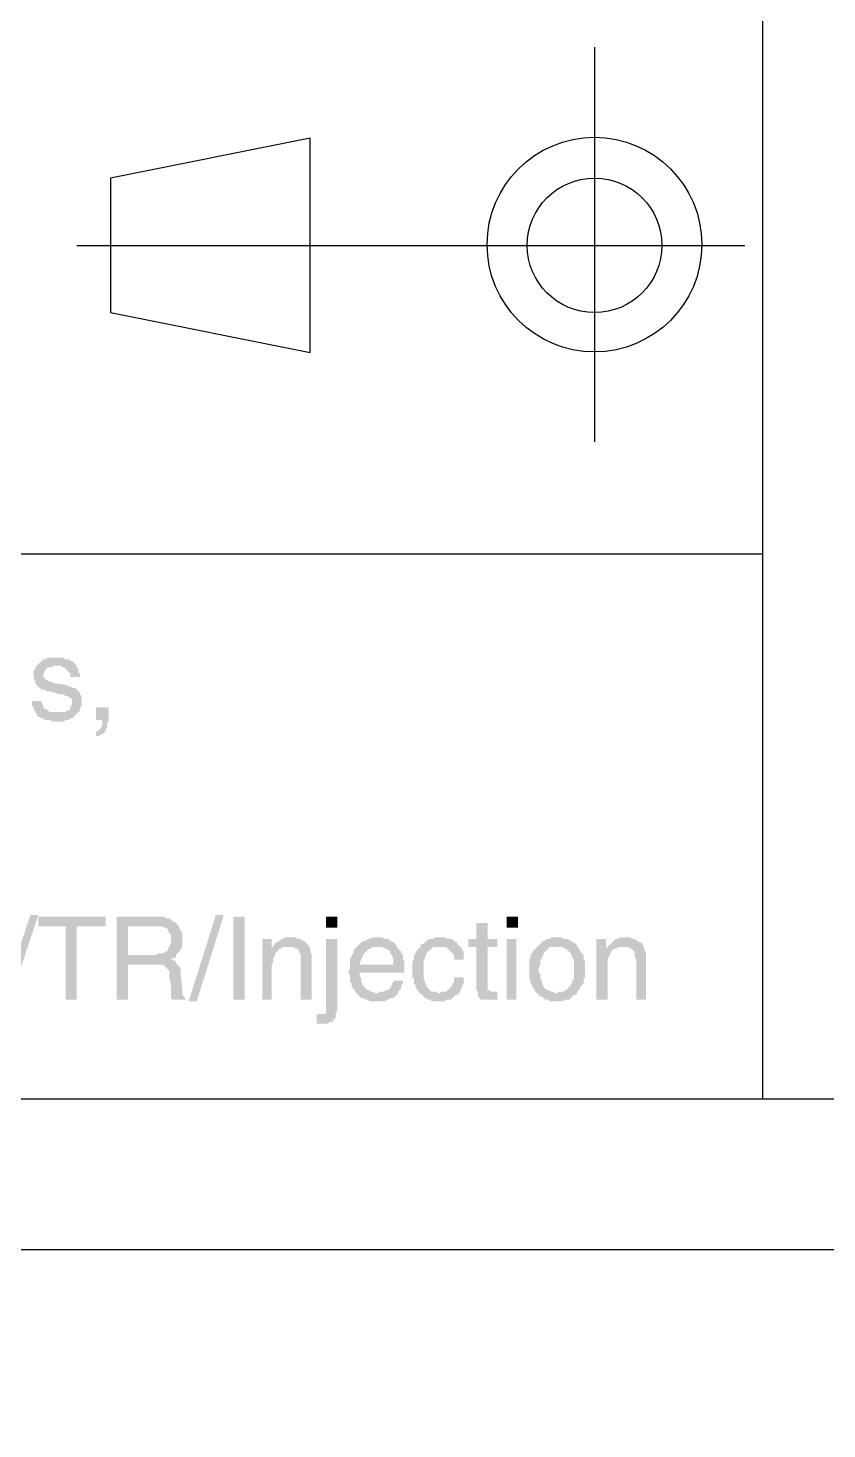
# Model space of a CAD drawing. Header units: millimetres. Extents: x 7018 to 13530, y 4187 to 5692.
# Drawn here: x 11580.92 to 11603.47, y 4946.81 to 4986.37 of the extents above; entities that cross this region are included whole.
import ezdxf

# ---------------------------------------------------------------- set-up
doc = ezdxf.new("R2010")
doc.units = ezdxf.units.MM
doc.layers.add('绘图', color=7, linetype='Continuous')

msp = doc.modelspace()

# ---------------------------------------------------------------- hatches: boundary and pattern name
at = {"transparency": 33554559}
for points in [[(11581.705, 4968.588), (11581.479, 4968.588), (11581.389, 4968.543), (11581.344, 4968.543), (11581.299, 4968.498), (11581.254, 4968.453), (11581.209, 4968.408), (11581.164, 4968.363), (11581.118, 4968.318), (11581.118, 4968.272), (11581.073, 4968.227), (11581.073, 4968.002), (11581.118, 4967.956), (11581.118, 4967.866), (11581.164, 4967.821), (11581.164, 4967.776), (11581.209, 4967.776), (11581.254, 4967.731), (11581.299, 4967.686), (11581.389, 4967.686), (11581.434, 4967.641), (11581.525, 4967.641), (11581.841, 4967.55), (11581.931, 4967.55), (11581.976, 4967.505), (11582.066, 4967.505), (11582.066, 4967.46), (11582.111, 4967.46), (11582.156, 4967.415), (11582.156, 4967.28), (11582.111, 4967.189), (11582.111, 4967.144), (11582.066, 4967.099), (11582.021, 4967.099), (11581.976, 4967.054), (11581.75, 4967.054), (11581.164, 4967.009), (11581.164, 4966.964), (11581.209, 4966.918), (11581.254, 4966.918), (11581.299, 4966.873), (11581.344, 4966.873), (11581.389, 4966.828), (11581.525, 4966.828), (11581.615, 4966.783), (11581.931, 4966.783), (11581.976, 4966.828), (11582.066, 4966.828), (11582.111, 4966.873), (11582.156, 4966.873), (11582.202, 4966.918), (11582.247, 4966.964), (11582.247, 4966.964), (11582.292, 4967.009), (11582.337, 4967.054), (11582.382, 4967.099), (11582.382, 4967.144), (11582.427, 4967.234), (11582.427, 4967.505), (11582.382, 4967.55), (11582.382, 4967.595), (11582.337, 4967.641), (11582.337, 4967.641), (11582.292, 4967.686), (11582.247, 4967.731), (11582.202, 4967.731), (11582.111, 4967.776), (11582.066, 4967.776), (11581.976, 4967.821), (11581.66, 4967.866), (11581.66, 4967.866), (11581.57, 4967.911), (11581.525, 4967.911), (11581.434, 4967.956), (11581.434, 4967.956), (11581.389, 4968.002), (11581.344, 4968.047), (11581.344, 4968.137), (11581.389, 4968.182), (11581.389, 4968.227), (11581.434, 4968.272), (11581.479, 4968.318), (11581.57, 4968.318), (11581.66, 4968.363), (11582.292, 4968.363), (11582.247, 4968.408), (11582.202, 4968.453), (11582.156, 4968.498), (11582.111, 4968.498), (11582.066, 4968.543), (11581.976, 4968.543), (11581.931, 4968.588), (11581.795, 4968.588)], [(11582.292, 4968.363), (11581.705, 4968.363), (11581.841, 4968.363), (11581.886, 4968.318), (11581.931, 4968.318), (11581.976, 4968.272), (11581.976, 4968.272), (11582.021, 4968.227), (11582.066, 4968.182), (11582.111, 4968.137), (11582.111, 4968.047), (11582.382, 4968.047), (11582.382, 4968.137), (11582.337, 4968.182), (11582.337, 4968.272), (11582.292, 4968.318)], [(11581.299, 4967.37), (11581.028, 4967.37), (11581.028, 4967.234), (11581.073, 4967.189), (11581.073, 4967.144), (11581.118, 4967.054), (11581.164, 4967.009), (11581.75, 4967.054), (11581.525, 4967.054), (11581.479, 4967.099), (11581.434, 4967.144), (11581.389, 4967.144), (11581.344, 4967.189), (11581.344, 4967.234), (11581.299, 4967.325)], [(11583.194, 4967.189), (11582.833, 4967.189), (11582.833, 4966.828), (11583.014, 4966.828), (11583.014, 4966.693), (11582.969, 4966.603), (11582.924, 4966.557), (11582.879, 4966.512), (11582.833, 4966.512), (11582.833, 4966.377), (11582.924, 4966.377), (11582.969, 4966.422), (11583.014, 4966.422), (11583.059, 4966.467), (11583.104, 4966.512), (11583.104, 4966.557), (11583.149, 4966.603), (11583.149, 4966.738), (11583.194, 4966.828), (11583.194, 4966.918)], [(11581.209, 4961.322), (11580.396, 4958.885), (11580.171, 4958.885), (11580.983, 4961.322)], [(11583.104, 4961.277), (11581.209, 4961.277), (11581.209, 4961.006), (11581.976, 4961.006), (11581.976, 4958.93), (11582.292, 4958.93), (11582.292, 4961.006), (11583.104, 4961.006), (11583.104, 4961.142)], [(11584.503, 4961.277), (11583.42, 4961.277), (11583.42, 4958.93), (11583.736, 4958.93), (11583.736, 4959.923), (11584.503, 4959.923), (11585.09, 4959.968), (11585.09, 4960.013), (11585, 4960.058), (11584.955, 4960.058), (11584.955, 4960.103), (11585.045, 4960.103), (11585.09, 4960.149), (11585.09, 4960.194), (11583.736, 4960.194), (11583.736, 4961.006), (11585.18, 4961.006), (11585.135, 4961.051), (11585.09, 4961.096), (11585.045, 4961.142), (11585, 4961.142), (11584.955, 4961.187), (11584.909, 4961.232), (11584.819, 4961.232), (11584.729, 4961.277), (11584.594, 4961.277)], [(11586.444, 4961.322), (11585.677, 4958.885), (11585.451, 4958.885), (11586.218, 4961.322)], [(11586.715, 4958.93), (11586.715, 4961.277), (11587.031, 4961.277), (11587.031, 4958.93)], [(11589.648, 4960.961), (11589.648, 4961.277), (11589.332, 4961.277), (11589.332, 4960.961)], [(11594.748, 4960.961), (11594.748, 4961.277), (11594.432, 4961.277), (11594.432, 4960.961)], [(11585.18, 4961.006), (11584.503, 4961.006), (11584.684, 4961.006), (11584.774, 4960.961), (11584.819, 4960.961), (11584.864, 4960.916), (11584.864, 4960.871), (11584.909, 4960.826), (11584.955, 4960.735), (11584.955, 4960.6), (11584.955, 4960.51), (11584.909, 4960.465), (11584.909, 4960.419), (11584.864, 4960.374), (11584.864, 4960.329), (11584.819, 4960.284), (11584.774, 4960.284), (11584.729, 4960.239), (11584.594, 4960.239), (11584.548, 4960.194), (11583.736, 4960.194), (11585.09, 4960.194), (11585.135, 4960.239), (11585.18, 4960.284), (11585.225, 4960.329), (11585.225, 4960.374), (11585.271, 4960.419), (11585.271, 4960.826), (11585.225, 4960.871), (11585.225, 4960.916), (11585.18, 4960.961)], [(11593.891, 4961.096), (11593.575, 4961.096), (11593.575, 4960.645), (11593.349, 4960.645), (11593.349, 4960.419), (11593.575, 4960.419), (11593.575, 4959.201), (11593.62, 4959.156), (11593.62, 4959.02), (11593.665, 4958.975), (11593.665, 4958.975), (11593.71, 4958.93), (11594.162, 4958.93), (11594.162, 4959.156), (11593.981, 4959.156), (11593.936, 4959.201), (11593.891, 4959.201), (11593.891, 4960.419), (11594.162, 4960.419), (11594.162, 4960.645), (11593.891, 4960.645)], [(11587.798, 4960.645), (11587.527, 4960.645), (11587.527, 4958.93), (11587.798, 4958.93), (11587.798, 4959.833), (11587.798, 4959.923), (11587.843, 4960.013), (11587.843, 4960.103), (11587.888, 4960.149), (11587.888, 4960.239), (11587.933, 4960.284), (11587.933, 4960.284), (11587.978, 4960.329), (11588.024, 4960.374), (11587.798, 4960.374)], [(11588.34, 4960.69), (11588.159, 4960.69), (11588.114, 4960.645), (11588.069, 4960.645), (11588.024, 4960.6), (11587.933, 4960.555), (11587.888, 4960.51), (11587.843, 4960.465), (11587.798, 4960.374), (11588.069, 4960.374), (11588.114, 4960.419), (11588.249, 4960.419), (11588.836, 4960.465), (11588.791, 4960.51), (11588.746, 4960.555), (11588.746, 4960.555), (11588.701, 4960.6), (11588.655, 4960.6), (11588.61, 4960.645), (11588.52, 4960.645), (11588.475, 4960.69), (11588.385, 4960.69)], [(11588.836, 4960.465), (11588.249, 4960.419), (11588.385, 4960.419), (11588.475, 4960.374), (11588.52, 4960.374), (11588.565, 4960.329), (11588.565, 4960.284), (11588.61, 4960.194), (11588.61, 4958.93), (11588.926, 4958.93), (11588.926, 4960.194), (11588.881, 4960.284), (11588.881, 4960.374)], [(11589.648, 4960.645), (11589.332, 4960.645), (11589.332, 4958.569), (11589.287, 4958.524), (11589.062, 4958.524), (11589.062, 4958.253), (11589.378, 4958.253), (11589.423, 4958.298), (11589.513, 4958.298), (11589.513, 4958.343), (11589.558, 4958.388), (11589.603, 4958.434), (11589.603, 4958.569), (11589.648, 4958.614), (11589.648, 4958.704)], [(11590.777, 4960.69), (11590.641, 4960.69), (11590.551, 4960.645), (11590.506, 4960.645), (11590.461, 4960.6), (11590.416, 4960.6), (11590.325, 4960.555), (11590.28, 4960.51), (11590.235, 4960.465), (11590.19, 4960.419), (11590.912, 4960.419), (11591.002, 4960.374), (11591.047, 4960.374), (11591.093, 4960.329), (11591.138, 4960.284), (11591.138, 4960.239), (11591.183, 4960.194), (11591.228, 4960.103), (11591.228, 4959.923), (11590.28, 4959.923), (11590.009, 4959.878), (11590.009, 4959.833), (11589.964, 4959.742), (11589.964, 4959.697), (11590.009, 4959.607), (11590.009, 4959.427), (11590.055, 4959.381), (11590.055, 4959.291), (11590.1, 4959.246), (11590.145, 4959.201), (11590.145, 4959.156), (11590.19, 4959.111), (11590.19, 4959.111), (11590.235, 4959.065), (11590.28, 4959.02), (11590.325, 4958.975), (11590.37, 4958.975), (11590.461, 4958.93), (11590.506, 4958.93), (11590.551, 4958.885), (11591.002, 4958.885), (11591.047, 4958.93), (11591.093, 4958.93), (11591.138, 4958.975), (11591.228, 4958.975), (11591.273, 4959.02), (11591.318, 4959.065), (11591.363, 4959.111), (11590.732, 4959.111), (11590.641, 4959.156), (11590.596, 4959.156), (11590.551, 4959.201), (11590.506, 4959.201), (11590.461, 4959.246), (11590.416, 4959.291), (11590.416, 4959.291), (11590.37, 4959.336), (11590.325, 4959.427), (11590.325, 4959.517), (11590.28, 4959.607), (11590.28, 4959.697), (11591.544, 4959.697), (11591.544, 4960.013), (11591.499, 4960.058), (11591.499, 4960.194), (11591.454, 4960.239), (11591.454, 4960.284), (11591.409, 4960.329), (11591.363, 4960.374), (11591.318, 4960.419), (11591.318, 4960.465), (11591.273, 4960.51), (11591.228, 4960.555), (11591.138, 4960.6), (11591.093, 4960.645), (11591.002, 4960.645), (11590.912, 4960.69), (11590.867, 4960.69)], [(11590.19, 4960.419), (11590.19, 4960.419), (11590.145, 4960.374), (11590.1, 4960.329), (11590.1, 4960.239), (11590.055, 4960.194), (11590.055, 4960.149), (11590.009, 4960.103), (11590.009, 4959.878), (11590.28, 4959.923), (11590.28, 4959.968), (11590.325, 4960.058), (11590.325, 4960.103), (11590.37, 4960.149), (11590.37, 4960.194), (11590.416, 4960.239), (11590.461, 4960.284), (11590.506, 4960.329), (11590.551, 4960.374), (11590.596, 4960.374), (11590.641, 4960.419), (11590.777, 4960.419)], [(11591.995, 4960.419), (11591.95, 4960.374), (11591.905, 4960.329), (11591.86, 4960.284), (11591.86, 4960.239), (11591.815, 4960.194), (11591.815, 4960.058), (11591.77, 4960.013), (11591.77, 4959.562), (11591.815, 4959.517), (11591.815, 4959.381), (11591.86, 4959.336), (11591.86, 4959.291), (11591.905, 4959.201), (11591.95, 4959.156), (11591.95, 4959.111), (11592.537, 4959.111), (11592.492, 4959.111), (11592.447, 4959.156), (11592.311, 4959.156), (11592.266, 4959.201), (11592.221, 4959.246), (11592.176, 4959.291), (11592.176, 4959.336), (11592.131, 4959.381), (11592.131, 4959.427), (11592.086, 4959.517), (11592.086, 4960.058), (11592.131, 4960.103), (11592.131, 4960.149), (11592.176, 4960.239), (11592.176, 4960.284), (11592.221, 4960.284), (11592.266, 4960.329), (11592.311, 4960.374), (11592.356, 4960.419), (11592.537, 4960.419)], [(11592.537, 4960.69), (11592.401, 4960.69), (11592.356, 4960.645), (11592.221, 4960.645), (11592.176, 4960.6), (11592.131, 4960.555), (11592.086, 4960.51), (11592.04, 4960.51), (11591.995, 4960.465), (11591.995, 4960.419), (11592.717, 4960.419), (11592.762, 4960.374), (11592.808, 4960.329), (11592.853, 4960.284), (11592.898, 4960.239), (11592.943, 4960.194), (11592.943, 4960.058), (11593.214, 4960.058), (11593.214, 4960.284), (11593.169, 4960.329), (11593.169, 4960.374), (11593.124, 4960.419), (11593.078, 4960.465), (11593.033, 4960.51), (11593.033, 4960.555), (11592.988, 4960.555), (11592.943, 4960.6), (11592.853, 4960.645), (11592.762, 4960.645), (11592.672, 4960.69), (11592.627, 4960.69)], [(11594.703, 4958.93), (11594.703, 4960.645), (11594.432, 4960.645), (11594.432, 4958.93)], [(11595.831, 4960.69), (11595.696, 4960.69), (11595.651, 4960.645), (11595.561, 4960.645), (11595.516, 4960.6), (11595.47, 4960.6), (11595.425, 4960.555), (11595.38, 4960.51), (11595.335, 4960.465), (11595.29, 4960.419), (11595.29, 4960.419), (11595.245, 4960.374), (11595.2, 4960.329), (11595.154, 4960.284), (11595.154, 4960.239), (11595.109, 4960.194), (11595.109, 4960.103), (11595.064, 4960.058), (11595.064, 4959.788), (11595.064, 4959.517), (11595.109, 4959.427), (11595.109, 4959.381), (11595.154, 4959.336), (11595.154, 4959.291), (11595.2, 4959.246), (11595.245, 4959.156), (11595.29, 4959.111), (11595.831, 4959.111), (11595.786, 4959.111), (11595.741, 4959.156), (11595.696, 4959.156), (11595.606, 4959.201), (11595.561, 4959.201), (11595.516, 4959.246), (11595.47, 4959.291), (11595.47, 4959.336), (11595.425, 4959.381), (11595.425, 4959.472), (11595.38, 4959.517), (11595.38, 4959.652), (11595.335, 4959.697), (11595.335, 4959.833), (11595.38, 4959.923), (11595.38, 4960.058), (11595.425, 4960.103), (11595.425, 4960.149), (11595.47, 4960.194), (11595.47, 4960.284), (11595.516, 4960.284), (11595.561, 4960.329), (11595.606, 4960.374), (11595.651, 4960.419), (11595.831, 4960.419), (11596.418, 4960.465), (11596.373, 4960.51), (11596.328, 4960.555), (11596.283, 4960.555), (11596.238, 4960.6), (11596.147, 4960.645), (11596.057, 4960.645), (11595.967, 4960.69), (11595.922, 4960.69)], [(11596.418, 4960.465), (11595.831, 4960.419), (11596.012, 4960.419), (11596.057, 4960.374), (11596.102, 4960.374), (11596.147, 4960.329), (11596.193, 4960.284), (11596.238, 4960.239), (11596.283, 4960.149), (11596.283, 4960.103), (11596.328, 4960.058), (11596.328, 4959.517), (11596.283, 4959.472), (11596.283, 4959.427), (11596.238, 4959.336), (11596.193, 4959.291), (11596.193, 4959.291), (11596.147, 4959.246), (11596.102, 4959.201), (11596.012, 4959.156), (11595.922, 4959.156), (11595.831, 4959.111), (11595.29, 4959.111), (11595.335, 4959.065), (11595.38, 4959.02), (11595.425, 4959.02), (11595.47, 4958.975), (11595.516, 4958.93), (11595.606, 4958.93), (11595.651, 4958.885), (11596.012, 4958.885), (11596.057, 4958.93), (11596.193, 4958.93), (11596.238, 4958.975), (11596.283, 4959.02), (11596.328, 4959.065), (11596.373, 4959.065), (11596.418, 4959.111), (11596.418, 4959.156), (11596.463, 4959.201), (11596.508, 4959.246), (11596.508, 4959.291), (11596.554, 4959.336), (11596.599, 4959.381), (11596.599, 4959.517), (11596.644, 4959.562), (11596.644, 4959.788), (11596.644, 4960.013), (11596.599, 4960.058), (11596.599, 4960.194), (11596.554, 4960.239), (11596.508, 4960.284), (11596.508, 4960.329), (11596.463, 4960.374), (11596.418, 4960.419)], [(11597.231, 4960.645), (11596.96, 4960.645), (11596.96, 4958.93), (11597.276, 4958.93), (11597.276, 4959.833), (11597.276, 4960.103), (11597.321, 4960.149), (11597.366, 4960.239), (11597.366, 4960.284), (11597.366, 4960.284), (11597.411, 4960.329), (11597.456, 4960.374), (11597.231, 4960.374)], [(11597.772, 4960.69), (11597.637, 4960.69), (11597.547, 4960.645), (11597.501, 4960.645), (11597.456, 4960.6), (11597.411, 4960.555), (11597.366, 4960.51), (11597.321, 4960.465), (11597.231, 4960.374), (11597.501, 4960.374), (11597.592, 4960.419), (11597.727, 4960.419), (11598.269, 4960.465), (11598.269, 4960.51), (11598.223, 4960.555), (11598.178, 4960.555), (11598.133, 4960.6), (11598.088, 4960.6), (11598.043, 4960.645), (11597.998, 4960.645), (11597.908, 4960.69), (11597.862, 4960.69)], [(11598.269, 4960.465), (11597.727, 4960.419), (11597.862, 4960.419), (11597.908, 4960.374), (11597.953, 4960.374), (11597.998, 4960.329), (11597.998, 4960.329), (11598.043, 4960.284), (11598.043, 4960.149), (11598.088, 4960.058), (11598.088, 4958.93), (11598.359, 4958.93), (11598.359, 4960.284), (11598.314, 4960.329), (11598.314, 4960.374)], [(11585.09, 4959.968), (11584.503, 4959.923), (11584.729, 4959.923), (11584.774, 4959.878), (11584.819, 4959.833), (11584.819, 4959.833), (11584.864, 4959.788), (11584.909, 4959.742), (11584.909, 4959.517), (11584.955, 4959.336), (11584.955, 4959.065), (11584.955, 4958.975), (11585, 4958.93), (11585.361, 4958.93), (11585.361, 4958.975), (11585.316, 4959.02), (11585.271, 4959.065), (11585.271, 4959.201), (11585.225, 4959.652), (11585.225, 4959.833), (11585.18, 4959.878), (11585.135, 4959.923)], [(11591.499, 4959.472), (11591.228, 4959.472), (11591.228, 4959.427), (11591.183, 4959.381), (11591.183, 4959.336), (11591.138, 4959.246), (11591.093, 4959.201), (11591.047, 4959.201), (11590.957, 4959.156), (11590.867, 4959.156), (11590.777, 4959.111), (11591.363, 4959.111), (11591.363, 4959.156), (11591.409, 4959.201), (11591.454, 4959.246), (11591.454, 4959.336), (11591.499, 4959.381)], [(11593.214, 4959.562), (11592.943, 4959.562), (11592.943, 4959.427), (11592.898, 4959.381), (11592.898, 4959.336), (11592.853, 4959.291), (11592.808, 4959.246), (11592.762, 4959.201), (11592.717, 4959.156), (11592.582, 4959.156), (11592.537, 4959.111), (11591.95, 4959.111), (11591.995, 4959.111), (11592.04, 4959.065), (11592.086, 4959.02), (11592.131, 4958.975), (11592.221, 4958.93), (11592.266, 4958.93), (11592.311, 4958.885), (11592.672, 4958.885), (11592.717, 4958.93), (11592.853, 4958.93), (11592.898, 4958.975), (11592.943, 4959.02), (11592.988, 4959.065), (11593.033, 4959.065), (11593.078, 4959.111), (11593.124, 4959.156), (11593.124, 4959.201), (11593.169, 4959.291), (11593.169, 4959.336), (11593.214, 4959.381), (11593.214, 4959.472)]]:
    msp.add_hatch(color=256, dxfattribs=at).paths.add_polyline_path(points)

# ---------------------------------------------------------------- linework, layer by layer
msp.add_line((11239.765, 4956.132), (11649.021, 4956.132))
for points in [[(11653.059, 4951.873), (11653.059, 5248.873), (11233.059, 5248.873), (11233.059, 4951.873)], [(11583.24, 4982.128), (11583.24, 4978.337), (11588.881, 4977.209), (11588.881, 4983.256)]]:
    msp.add_lwpolyline(points, close=True)
for points in [[(11601.654, 4986.912), (11601.654, 4956.132)], [(11596.915, 4974.681), (11596.915, 4985.829)], [(11582.292, 4980.232), (11601.157, 4980.232)], [(11252.583, 4971.522), (11601.654, 4971.522)]]:
    msp.add_lwpolyline(points)
for centre, radius in [((11596.908, 4980.254), 3.031), ((11596.91, 4980.233), 1.9)]:
    msp.add_circle(centre, radius)
at = {"layer": '绘图', "lineweight": 13, "ltscale": 0.2}
for centre, radius, start, end in [((11323.851, 4624.639), 437.429, 88.5439, 88.5439), ((11323.871, 4624.747), 434.829, 88.05782, 88.05782), ((11345.593, 4624.747), 434.829, 88.05782, 88.05782), ((11326.674, 4762.447), 296.9, 89.34067, 89.34067), ((11348.395, 4762.503), 296.9, 89.34067, 89.34067)]:
    msp.add_arc(centre, radius, start, end, dxfattribs=at)

doc.saveas('drawing.dxf')
